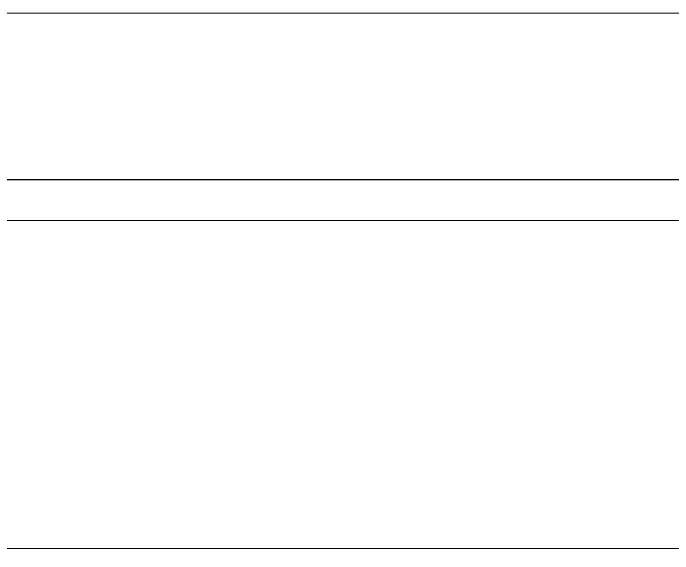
# Model space of a CAD drawing. Extents: x -178977 to 231842, y -29287 to 19916.
# Drawn here: x 10827.1 to 11224.1, y 3534.7 to 3860 of the extents above; entities that cross this region are included whole.
import ezdxf
from ezdxf.enums import TextEntityAlignment as Align

# ---------------------------------------------------------------- set-up
doc = ezdxf.new("R2010")
doc.units = 0
doc.header["$LTSCALE"] = 0.25
doc.linetypes.add('DASHDOT', pattern=[25.4, 12.7, -6.35, 0, -6.35])
for name, color, linetype in [('01-First Floor-FUR$0$FALSE CEILING', 251, 'Continuous'), ('01-First Floor-FUR$0$TME-NON MEDICAL FURNITURE', 242, 'Continuous'), ('E-POWR-IDEN', 101, 'Continuous')]:
    doc.layers.add(name, color=color, linetype=linetype)
for name, color, linetype, lineweight in [('01-First Floor-FUR$0$LOADING', 253, 'Continuous', 5), ('01-First Floor-FUR$0$Walls', 251, 'Continuous', 5), ('E-LITE-CLNG-CNDT', 6, 'DASHDOT', 35), ('E-POWR-CIRC-NUMB', 6, 'Continuous', 25), ('E-POWR-WALL @ 100', 4, 'Continuous', 35)]:
    doc.layers.add(name, color=color, linetype=linetype, lineweight=lineweight)
doc.styles.add('DC_SIMPLEX', font='SIMPLEX.shx', dxfattribs={"width": 0.7})

# ---------------------------------------------------------------- blocks, each defined once
blk = doc.blocks.new('01-First Floor-FUR$0$GF21008-P')
at = {"layer": '01-First Floor-FUR$0$LOADING'}
for p, q in [((-0.77088, 0), (0.79062, 0)), ((-0.7767, -0.1974), (0.79645, -0.1974))]:
    blk.add_line(p, q, dxfattribs=at)
blk = doc.blocks.new('01-First Floor-FUR')
at = {"layer": '01-First Floor-FUR$0$FALSE CEILING'}
blk.add_lwpolyline([(9507.86, -810), (8396.44, 301.42), (8396.44, 3760), (13106, 3760), (13106, -810), (9507.86, -810)], dxfattribs=at)
at = {"layer": '01-First Floor-FUR$0$Walls'}
for p, q in [((10801.22, 3860), (12026, 3860)), ((8396.44, 3760), (12026, 3760))]:
    blk.add_line(p, q, dxfattribs=at)
at = {"layer": '01-First Floor-FUR$0$TME-NON MEDICAL FURNITURE', "xscale": 1000, "yscale": 1000, "zscale": 1000}
blk.add_blockref('01-First Floor-FUR$0$GF21008-P', (10806.07, 3735.31, -0.1), dxfattribs=at)
blk = doc.blocks.new('*U127')
blk.add_circle((0, 3.2), 1.75)
at = {"layer": 'E-POWR-CIRC-NUMB', "style": 'DC_SIMPLEX', "width": 0.7, "flags": 8}
blk.add_attdef('CIRCUIT', (3.3635, 5.6705), '', height=2, rotation=360, dxfattribs=at)
at = {"layer": 'E-POWR-IDEN', "style": 'DC_SIMPLEX', "width": 0.7, "flags": 8}
blk.add_attdef('TYPE', text='', height=2, rotation=360, dxfattribs=at).set_placement((0, 3.2), align=Align.MIDDLE_CENTER)

msp = doc.modelspace()

# ---------------------------------------------------------------- block references
at = {"layer": 'E-LITE-CLNG-CNDT'}
msp.add_blockref('01-First Floor-FUR', (0, 0), dxfattribs=at)
at = {"layer": 'E-POWR-WALL @ 100', "xscale": -100, "yscale": 100, "zscale": 100, "rotation": 180}
msp.add_blockref('*U127', (10656.8, 3760), dxfattribs=at)

doc.saveas('drawing.dxf')
